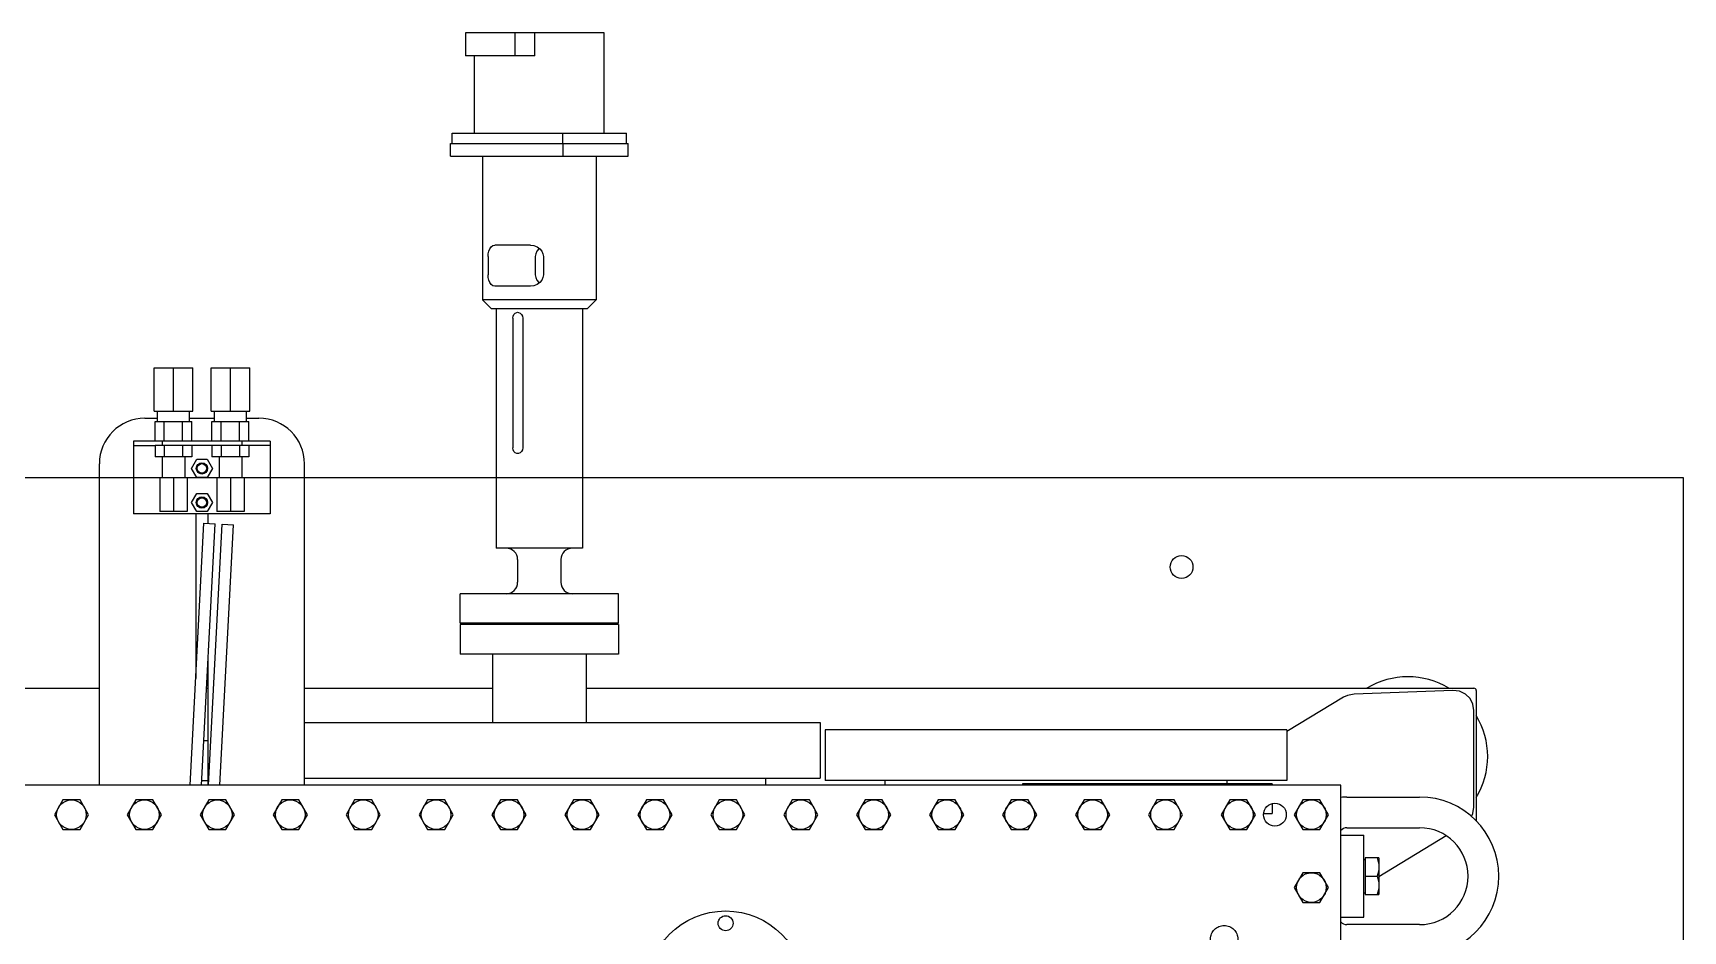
# Model space of a CAD drawing. Extents: x -50 to 48714, y -13211 to 6743.
# Drawn here: x 16792 to 17516, y 221 to 615 of the extents above; entities that cross this region are included whole.
import ezdxf

# ---------------------------------------------------------------- set-up
doc = ezdxf.new("R2010")
doc.units = 0
doc.header["$LTSCALE"] = 50
doc.linetypes.add('UE46_HMI$0$PHANTOM', pattern=[2.5, 1.25, -0.25, 0.25, -0.25, 0.25, -0.25])
doc.layers.get('0').update_dxf_attribs({"linetype": 'CONTINUOUS'})
doc.layers.add('UE46_HMI$0$BETON', color=7, linetype='CONTINUOUS')

# ---------------------------------------------------------------- blocks, each defined once
blk = doc.blocks.new('UE46_HMI$0$SOCKEL__38')
at = {"layer": 'UE46_HMI$0$BETON', "color": 7, "linetype": 'CONTINUOUS'}
for p, q in [((-513.95, 420), (516.05, 420)), ((516.05, 420), (516.05, -420))]:
    blk.add_line(p, q, dxfattribs=at)
blk.add_circle((296.05, 380.7), 5, dxfattribs=at)
at = {"layer": 'UE46_HMI$0$BETON', "color": 4, "linetype": 'UE46_HMI$0$PHANTOM'}
blk.add_circle((314.75, 217.4), 6, dxfattribs=at)
blk = doc.blocks.new('UE46_HMI')
at = {"color": 7, "linetype": 'CONTINUOUS'}
for p, q in [((-18.06, 615.03), (-18.06, 605.03)), ((42.77, 615.03), (-18.06, 615.03)), ((3.59, 615.03), (3.59, 605.03)), ((12.29, 605.03), (12.29, 615.03)), ((42.77, 571.03), (42.77, 615.03)), ((12.29, 605.03), (-18.06, 605.03)), ((-14.23, 571.03), (-14.23, 605.03)), ((-24.66, 560.93), (-24.66, 566.53)), ((-24.66, 566.53), (53.2, 566.53)), ((-23.98, 566.53), (-23.98, 571.03)), ((-23.98, 571.03), (52.52, 571.03)), ((24.52, 566.53), (24.52, 571.03)), ((24.7, 560.93), (24.7, 566.53)), ((52.52, 566.53), (52.52, 571.03)), ((53.2, 560.93), (53.2, 566.53)), ((-24.66, 560.93), (53.2, 560.93)), ((-10.73, 560.93), (-10.73, 497.93)), ((39.27, 560.93), (39.27, 497.93)), ((-6.86, 521.19), (-6.09, 521.74)), ((-6.09, 521.74), (-5.19, 521.93)), ((10.4, 521.93), (-5.19, 521.93)), ((10.4, 521.93), (11.86, 521.74)), ((11.86, 521.74), (13.26, 521.19)), ((-8.21, 516.93), (-8.13, 518.15)), ((-8.21, 516.93), (-8.21, 508.93)), ((-8.13, 518.15), (-7.88, 519.33)), ((-7.88, 519.33), (-7.46, 520.36)), ((-7.46, 520.36), (-6.86, 521.19)), ((12.68, 518.15), (12.5, 516.93)), ((12.5, 516.93), (12.5, 508.93)), ((13.23, 519.33), (12.68, 518.15)), ((14.11, 520.36), (13.23, 519.33)), ((13.26, 521.19), (14.43, 520.36)), ((14.27, 520.47), (14.11, 520.36)), ((14.43, 520.36), (15.32, 519.31)), ((15.32, 519.31), (15.86, 518.12)), ((15.86, 518.12), (16.04, 516.93)), ((16.04, 516.93), (16.04, 508.93)), ((-8.14, 507.74), (-8.21, 508.93)), ((-7.89, 506.55), (-8.14, 507.74)), ((12.5, 508.93), (12.67, 507.74)), ((12.67, 507.74), (13.22, 506.55)), ((15.86, 507.71), (15.31, 506.53)), ((16.04, 508.93), (15.86, 507.71)), ((-7.46, 505.5), (-7.89, 506.55)), ((-6.86, 504.67), (-7.46, 505.5)), ((-6.08, 504.12), (-6.86, 504.67)), ((-5.19, 503.93), (-6.08, 504.12)), ((10.4, 503.93), (-5.19, 503.93)), ((11.87, 504.12), (10.4, 503.93)), ((13.26, 504.67), (11.87, 504.12)), ((13.22, 506.55), (14.11, 505.5)), ((14.43, 505.5), (13.26, 504.67)), ((14.11, 505.5), (14.27, 505.39)), ((15.31, 506.53), (14.43, 505.5)), ((-10.73, 497.93), (-6.73, 493.93)), ((39.27, 497.93), (-10.73, 497.93)), ((35.27, 493.93), (-6.73, 493.93)), ((-4.73, 493.93), (-4.73, 388.93)), ((3.7, 492.09), (4.39, 492.39)), ((4.39, 492.39), (4.77, 492.43)), ((4.77, 492.43), (5.14, 492.39)), ((5.14, 492.39), (5.87, 492.1)), ((33.27, 493.93), (33.27, 388.93)), ((39.27, 497.93), (35.27, 493.93)), ((2.69, 489.93), (2.8, 490.78)), ((2.69, 489.93), (2.69, 432.93)), ((2.8, 490.78), (3.16, 491.53)), ((3.16, 491.53), (3.7, 492.09)), ((5.87, 492.1), (6.47, 491.54)), ((6.47, 491.54), (6.88, 490.78)), ((6.88, 490.78), (7.02, 489.93)), ((7.02, 489.93), (7.02, 432.93)), ((-154.75, 449.03), (-154.75, 468.03)), ((-154.75, 468.03), (-137.75, 468.03)), ((-146.25, 449.03), (-146.25, 468.03)), ((-137.75, 449.03), (-137.75, 468.03)), ((-129.75, 449.03), (-129.75, 468.03)), ((-129.75, 468.03), (-112.75, 468.03)), ((-121.25, 449.03), (-121.25, 468.03)), ((-112.75, 449.03), (-112.75, 468.03)), ((-154.75, 449.03), (-137.75, 449.03)), ((-153.25, 444.53), (-153.25, 449.03)), ((-139.25, 444.53), (-139.25, 449.03)), ((-129.75, 449.03), (-112.75, 449.03)), ((-128.25, 444.53), (-128.25, 449.03)), ((-114.25, 444.53), (-114.25, 449.03)), ((-158.75, 445.93), (-153.25, 445.93)), ((-154.34, 444.53), (-138.17, 444.53)), ((-154.34, 435.93), (-154.34, 444.53)), ((-150.29, 435.93), (-150.29, 444.53)), ((-142.21, 435.93), (-142.21, 444.53)), ((-139.25, 445.93), (-128.25, 445.93)), ((-138.17, 435.93), (-138.17, 444.53)), ((-129.34, 444.53), (-113.17, 444.53)), ((-129.34, 435.93), (-129.34, 444.53)), ((-125.29, 435.93), (-125.29, 444.53)), ((-117.21, 435.93), (-117.21, 444.53)), ((-114.25, 445.93), (-108.75, 445.93)), ((-113.17, 435.93), (-113.17, 444.53)), ((-163.75, 435.93), (-163.75, 433.93)), ((-103.75, 435.93), (-163.75, 435.93)), ((-151.25, 435.93), (-151.25, 433.93)), ((-116.25, 435.93), (-116.25, 433.93)), ((-103.75, 435.93), (-103.75, 433.93)), ((-163.75, 433.93), (-154.34, 433.93)), ((-163.75, 433.93), (-163.75, 403.93)), ((-151.25, 433.93), (-154.34, 433.93)), ((-154.34, 433.93), (-154.34, 428.93)), ((-138.17, 428.93), (-154.34, 428.93)), ((-116.25, 433.93), (-151.25, 433.93)), ((-151.25, 428.93), (-151.25, 419.73)), ((-150.29, 433.93), (-150.29, 428.93)), ((-142.21, 433.93), (-142.21, 428.93)), ((-141.25, 428.93), (-141.25, 419.73)), ((-138.37, 423.93), (-136.06, 427.93)), ((-138.17, 433.93), (-138.17, 428.93)), ((-136.06, 427.93), (-131.44, 427.93)), ((-131.44, 427.93), (-129.13, 423.93)), ((-129.34, 433.93), (-129.34, 428.93)), ((-113.17, 428.93), (-129.34, 428.93)), ((-126.25, 428.93), (-126.25, 419.73)), ((-125.29, 433.93), (-125.29, 428.93)), ((-117.21, 433.93), (-117.21, 428.93)), ((-113.17, 433.93), (-116.25, 433.93)), ((-116.25, 428.93), (-116.25, 419.73)), ((-103.75, 433.93), (-113.17, 433.93)), ((-113.17, 433.93), (-113.17, 428.93)), ((-103.75, 433.93), (-103.75, 403.93)), ((2.81, 432.08), (2.69, 432.93)), ((3.16, 431.32), (2.81, 432.08)), ((3.71, 430.76), (3.16, 431.32)), ((4.4, 430.47), (3.71, 430.76)), ((4.77, 430.43), (4.4, 430.47)), ((5.15, 430.47), (4.77, 430.43)), ((5.87, 430.77), (5.15, 430.47)), ((6.48, 431.33), (5.87, 430.77)), ((6.88, 432.08), (6.48, 431.33)), ((7.02, 432.93), (6.88, 432.08)), ((-178.75, 284.93), (-178.75, 425.93)), ((-136.06, 419.93), (-138.37, 423.93)), ((-131.44, 419.93), (-136.06, 419.93)), ((-129.13, 423.93), (-131.44, 419.93)), ((-88.75, 284.93), (-88.75, 425.93)), ((-140.25, 419.73), (-152.25, 419.73)), ((-152.25, 419.73), (-152.25, 405.03)), ((-146.25, 419.73), (-146.25, 405.03)), ((-140.25, 419.73), (-140.25, 405.03)), ((-138.37, 408.93), (-136.06, 412.93)), ((-136.06, 412.93), (-131.44, 412.93)), ((-131.44, 412.93), (-129.13, 408.93)), ((-115.25, 419.73), (-127.25, 419.73)), ((-127.25, 419.73), (-127.25, 405.03)), ((-121.25, 419.73), (-121.25, 405.03)), ((-115.25, 419.73), (-115.25, 405.03)), ((-136.06, 404.93), (-138.37, 408.93)), ((-129.13, 408.93), (-131.44, 404.93)), ((-103.75, 403.93), (-163.75, 403.93)), ((-140.25, 405.03), (-152.25, 405.03)), ((-138.95, 284.93), (-132.93, 399.9)), ((-136.5, 403.93), (-136.5, 331.65)), ((-131.44, 404.93), (-136.06, 404.93)), ((-133.95, 284.93), (-127.93, 399.64)), ((-132.92, 399.9), (-127.94, 399.64)), ((-131, 399.8), (-131, 403.93)), ((-130.94, 284.93), (-124.94, 399.49)), ((-115.25, 405.03), (-127.25, 405.03)), ((-125.93, 284.93), (-119.94, 399.22)), ((-124.94, 399.49), (-119.95, 399.22)), ((33.27, 388.93), (-4.73, 388.93)), ((4.77, 383.93), (4.77, 373.93)), ((23.77, 383.93), (23.77, 373.93)), ((-20.48, 355.93), (-20.48, 368.93)), ((49.02, 368.93), (-20.48, 368.93)), ((49.02, 355.93), (49.02, 368.93)), ((49.02, 355.93), (-20.48, 355.93)), ((-20.48, 355.43), (-20.48, 342.43)), ((49.02, 355.43), (-20.48, 355.43)), ((11.09, 355.93), (11.09, 355.43)), ((17.44, 355.93), (17.44, 355.43)), ((49.02, 355.43), (49.02, 342.43)), ((-131, 284.93), (-131, 341.06)), ((49.02, 342.43), (-20.48, 342.43)), ((-6.23, 342.43), (-6.23, 312.43)), ((34.77, 342.43), (34.77, 312.43)), ((-422.35, 327.45), (-178.75, 327.45)), ((-131.72, 327.45), (-131, 327.45)), ((-88.75, 327.45), (-6.23, 327.45)), ((34.77, 327.45), (424.35, 327.45)), ((415.06, 326.45), (371.74, 324.87)), ((417.98, 326.1), (415.06, 326.45)), ((420.57, 324.88), (417.98, 326.1)), ((425.35, 326.45), (425.35, 269.1)), ((367.08, 323.47), (342.25, 308.44)), ((368.86, 324.31), (367.07, 323.47)), ((371.74, 324.87), (368.86, 324.31)), ((422.6, 322.94), (420.57, 324.88)), ((423.9, 320.47), (422.6, 322.94)), ((424.35, 317.69), (423.9, 320.47)), ((-88.75, 312.43), (137.5, 312.43)), ((137.5, 312.43), (137.5, 287.93)), ((424.35, 275.23), (424.35, 317.69)), ((-132.92, 304.43), (-131, 304.43)), ((139.75, 309.13), (139.75, 286.93)), ((342.25, 309.13), (139.75, 309.13)), ((342.25, 309.13), (342.25, 286.93)), ((366, 284.93), (-364, 284.93)), ((-133.84, 286.93), (-131, 286.93)), ((-88.75, 287.93), (137.5, 287.93)), ((113.65, 284.93), (113.65, 287.93)), ((342.25, 286.93), (139.75, 286.93)), ((166, 284.93), (166, 286.93)), ((226.25, 285.43), (226.25, 284.93)), ((335.75, 285.43), (226.25, 285.43)), ((266.25, 285.43), (266.25, 284.93)), ((316, 285.43), (316, 286.93)), ((335.75, 285.43), (335.75, 284.93)), ((366, -285.07), (366, 284.93)), ((-194.75, 278.43), (-198.51, 271.93)), ((-187.25, 278.43), (-194.75, 278.43)), ((-183.49, 271.93), (-187.25, 278.43)), ((-162.75, 278.43), (-166.51, 271.93)), ((-155.25, 278.43), (-162.75, 278.43)), ((-151.49, 271.93), (-155.25, 278.43)), ((-130.75, 278.43), (-134.51, 271.93)), ((-123.25, 278.43), (-130.75, 278.43)), ((-119.49, 271.93), (-123.25, 278.43)), ((-98.75, 278.43), (-102.51, 271.93)), ((-91.25, 278.43), (-98.75, 278.43)), ((-87.49, 271.93), (-91.25, 278.43)), ((-66.75, 278.43), (-70.51, 271.93)), ((-59.25, 278.43), (-66.75, 278.43)), ((-55.49, 271.93), (-59.25, 278.43)), ((-34.75, 278.43), (-38.51, 271.93)), ((-27.25, 278.43), (-34.75, 278.43)), ((-23.49, 271.93), (-27.25, 278.43)), ((-2.75, 278.43), (-6.51, 271.93)), ((4.75, 278.43), (-2.75, 278.43)), ((8.51, 271.93), (4.75, 278.43)), ((29.25, 278.43), (25.49, 271.93)), ((36.75, 278.43), (29.25, 278.43)), ((40.51, 271.93), (36.75, 278.43)), ((61.25, 278.43), (57.49, 271.93)), ((68.75, 278.43), (61.25, 278.43)), ((72.51, 271.93), (68.75, 278.43)), ((93.25, 278.43), (89.49, 271.93)), ((100.75, 278.43), (93.25, 278.43)), ((104.51, 271.93), (100.75, 278.43)), ((125.25, 278.43), (121.49, 271.93)), ((132.75, 278.43), (125.25, 278.43)), ((136.51, 271.93), (132.75, 278.43)), ((157.25, 278.43), (153.49, 271.93)), ((164.75, 278.43), (157.25, 278.43)), ((168.51, 271.93), (164.75, 278.43)), ((189.25, 278.43), (185.49, 271.93)), ((196.75, 278.43), (189.25, 278.43)), ((200.51, 271.93), (196.75, 278.43)), ((221.25, 278.43), (217.49, 271.93)), ((228.75, 278.43), (221.25, 278.43)), ((232.51, 271.93), (228.75, 278.43)), ((253.25, 278.43), (249.49, 271.93)), ((260.75, 278.43), (253.25, 278.43)), ((264.51, 271.93), (260.75, 278.43)), ((285.25, 278.43), (281.49, 271.93)), ((292.75, 278.43), (285.25, 278.43)), ((296.51, 271.93), (292.75, 278.43)), ((317.25, 278.43), (313.49, 271.93)), ((324.75, 278.43), (317.25, 278.43)), ((328.51, 271.93), (324.75, 278.43)), ((335.75, 276.72), (335.75, 272.43)), ((349.25, 278.43), (345.49, 271.93)), ((356.75, 278.43), (349.25, 278.43)), ((360.51, 271.93), (356.75, 278.43)), ((368.5, 279.68), (400.5, 279.68)), ((423.91, 272.45), (424.35, 275.23)), ((-198.51, 271.93), (-194.75, 265.43)), ((-187.25, 265.43), (-183.49, 271.93)), ((-166.51, 271.93), (-162.75, 265.43)), ((-155.25, 265.43), (-151.49, 271.93)), ((-134.51, 271.93), (-130.75, 265.43)), ((-123.25, 265.43), (-119.49, 271.93)), ((-102.51, 271.93), (-98.75, 265.43)), ((-91.25, 265.43), (-87.49, 271.93)), ((-70.51, 271.93), (-66.75, 265.43)), ((-59.25, 265.43), (-55.49, 271.93)), ((-38.51, 271.93), (-34.75, 265.43)), ((-27.25, 265.43), (-23.49, 271.93)), ((-6.51, 271.93), (-2.75, 265.43)), ((4.75, 265.43), (8.51, 271.93)), ((25.49, 271.93), (29.25, 265.43)), ((36.75, 265.43), (40.51, 271.93)), ((57.49, 271.93), (61.25, 265.43)), ((68.75, 265.43), (72.51, 271.93)), ((89.49, 271.93), (93.25, 265.43)), ((100.75, 265.43), (104.51, 271.93)), ((121.49, 271.93), (125.25, 265.43)), ((132.75, 265.43), (136.51, 271.93)), ((153.49, 271.93), (157.25, 265.43)), ((164.75, 265.43), (168.51, 271.93)), ((185.49, 271.93), (189.25, 265.43)), ((196.75, 265.43), (200.51, 271.93)), ((217.49, 271.93), (221.25, 265.43)), ((228.75, 265.43), (232.51, 271.93)), ((249.49, 271.93), (253.25, 265.43)), ((260.75, 265.43), (264.51, 271.93)), ((281.49, 271.93), (285.25, 265.43)), ((292.75, 265.43), (296.51, 271.93)), ((313.49, 271.93), (317.25, 265.43)), ((324.75, 265.43), (328.51, 271.93)), ((332.09, 272.43), (335.75, 272.43)), ((345.49, 271.93), (349.25, 265.43)), ((356.75, 265.43), (360.51, 271.93)), ((423.27, 271.18), (423.91, 272.45)), ((-194.75, 265.43), (-187.25, 265.43)), ((-162.75, 265.43), (-155.25, 265.43)), ((-130.75, 265.43), (-123.25, 265.43)), ((-98.75, 265.43), (-91.25, 265.43)), ((-66.75, 265.43), (-59.25, 265.43)), ((-34.75, 265.43), (-27.25, 265.43)), ((-2.75, 265.43), (4.75, 265.43)), ((29.25, 265.43), (36.75, 265.43)), ((61.25, 265.43), (68.75, 265.43)), ((93.25, 265.43), (100.75, 265.43)), ((125.25, 265.43), (132.75, 265.43)), ((157.25, 265.43), (164.75, 265.43)), ((189.25, 265.43), (196.75, 265.43)), ((221.25, 265.43), (228.75, 265.43)), ((253.25, 265.43), (260.75, 265.43)), ((285.25, 265.43), (292.75, 265.43)), ((317.25, 265.43), (324.75, 265.43)), ((349.25, 265.43), (356.75, 265.43)), ((366, 262.93), (376, 262.93)), ((368.5, 266.18), (400.5, 266.18)), ((376, 226.93), (376, 262.93)), ((412.16, 262.61), (382.58, 244.71)), ((349.25, 246.43), (345.49, 239.93)), ((356.75, 246.43), (349.25, 246.43)), ((360.51, 239.93), (356.75, 246.43)), ((376, 252.25), (376.6, 252.25)), ((376.6, 252.93), (376.6, 236.93)), ((382.58, 252.93), (376.6, 252.93)), ((381.87, 252.93), (382.18, 251.89)), ((382.18, 251.89), (382.4, 250.89)), ((382.4, 246.97), (382.18, 245.97)), ((382.4, 250.89), (382.53, 249.91)), ((382.53, 247.95), (382.4, 246.97)), ((382.53, 249.91), (382.58, 248.93)), ((382.58, 248.93), (382.53, 247.95)), ((382.58, 252.93), (382.58, 236.93)), ((345.49, 239.93), (349.25, 233.43)), ((356.75, 233.43), (360.51, 239.93)), ((376.6, 244.93), (381.87, 244.93)), ((382.18, 245.97), (381.87, 244.93)), ((381.87, 244.93), (382.18, 243.89)), ((382.18, 243.89), (382.4, 242.89)), ((382.4, 238.97), (382.18, 237.97)), ((382.4, 242.89), (382.53, 241.91)), ((382.53, 239.95), (382.4, 238.97)), ((382.53, 241.91), (382.58, 240.93)), ((382.58, 240.93), (382.53, 239.95)), ((349.25, 233.43), (356.75, 233.43)), ((376, 237.62), (376.6, 237.62)), ((376.6, 236.93), (382.58, 236.93)), ((382.18, 237.97), (381.87, 236.93)), ((366, 226.93), (376, 226.93)), ((400.5, 223.68), (368.5, 223.68))]:
    blk.add_line(p, q, dxfattribs=at)
for centre, radius in [((-133.75, 423.93), 2.5), ((-133.75, 423.93), 2.31), ((-133.75, 423.93), 2.08), ((-133.75, 408.93), 2.5), ((-133.75, 408.93), 2.31), ((-133.75, 408.93), 2.08), ((-191, 271.93), 6.5), ((-159, 271.93), 6.5), ((-127, 271.93), 6.5), ((-95, 271.93), 6.5), ((-63, 271.93), 6.5), ((-31, 271.93), 6.5), ((1, 271.93), 6.5), ((33, 271.93), 6.5), ((65, 271.93), 6.5), ((97, 271.93), 6.5), ((129, 271.93), 6.5), ((161, 271.93), 6.5), ((193, 271.93), 6.5), ((225, 271.93), 6.5), ((257, 271.93), 6.5), ((289, 271.93), 6.5), ((321, 271.93), 6.5), ((337, 271.93), 5), ((353, 271.93), 6.5), ((353, 239.93), 6.5), ((96, 194.93), 34.75), ((96, 224.28), 3.3)]:
    blk.add_circle(centre, radius, dxfattribs=at)
for centre, radius, start, end in [((-158.75, 425.93), 20, 90, 180), ((-108.75, 425.93), 20, 360, 90), ((-0.23, 383.93), 5, 360, 90), ((28.77, 383.93), 5, 90, 180), ((-0.23, 373.93), 5, 270, 360), ((28.77, 373.93), 5, 180, 270), ((395.35, 297.45), 35, 59.09359, 120.90641), ((424.35, 326.45), 1, 0, 90), ((395.35, 297.45), 35, 329.05906, 30.94094), ((368.5, 262.93), 16.75, 90, 98.59518), ((400.5, 244.93), 34.75, 270, 90), ((368.5, 262.93), 3.25, 90, 140.86375), ((400.5, 244.93), 21.25, 270, 90), ((368.5, 226.93), 3.25, 219.13625, 270)]:
    blk.add_arc(centre, radius, start, end, dxfattribs=at)
blk.add_blockref('UE46_HMI$0$SOCKEL__38', (0, -0.07))

msp = doc.modelspace()

# ---------------------------------------------------------------- block references
msp.add_blockref('UE46_HMI', (17000, 0))

doc.saveas('drawing.dxf')
